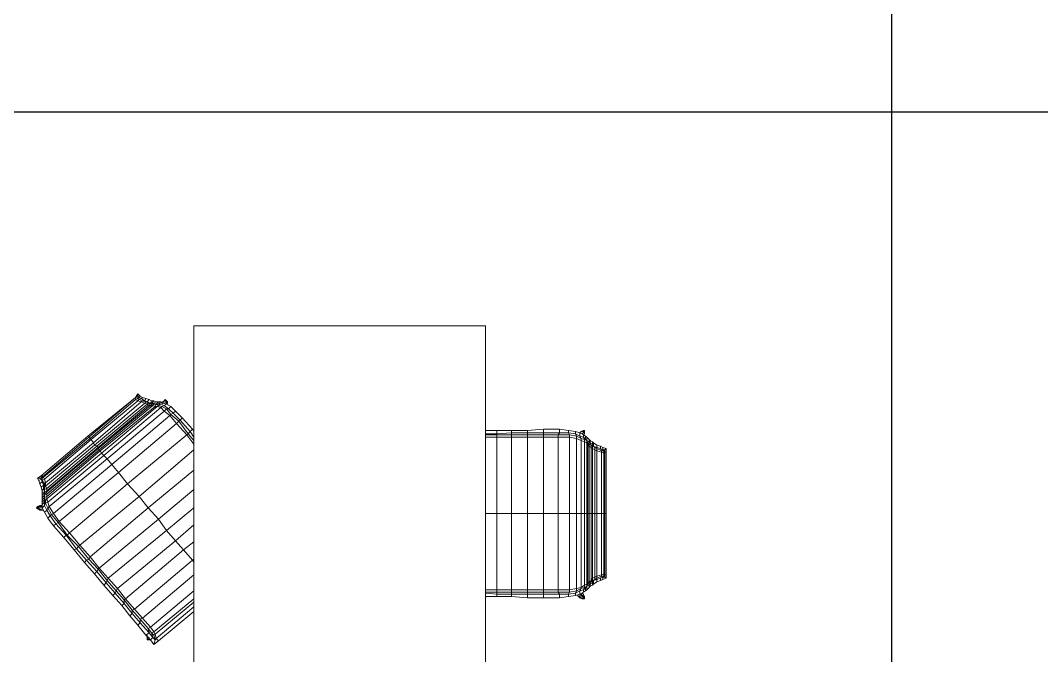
# Model space of a CAD drawing. Header units: millimetres. Extents: x -97637 to -42340, y -629302 to -310830.
# Drawn here: x -48592.4 to -48348, y -313860.5 to -313708.5 of the extents above; entities that cross this region are included whole.
import ezdxf

# ---------------------------------------------------------------- set-up
doc = ezdxf.new("R2010")
doc.units = ezdxf.units.MM

msp = doc.modelspace()

# ---------------------------------------------------------------- linework, layer by layer
at = {"color": 1}
for p, q in [((-48383.943, -312593.748), (-48383.943, -314171.293)), ((-48721.4, -313730.367), (-47963.559, -313730.367))]:
    msp.add_line(p, q, dxfattribs=at)
at = {"lineweight": 0}
for points in [[(-48550.885, -313928.899), (-48550.885, -313781.569), (-48481.107, -313781.569), (-48481.107, -313928.899), (-48550.885, -313928.899), (-48550.885, -313928.899)], [(-48481.107, -313781.569), (-48550.885, -313781.569)], [(-48550.885, -313781.569), (-48550.885, -313928.899)], [(-48481.107, -313928.899), (-48481.107, -313781.569)], [(-48575.963, -313808.255), (-48576.235, -313807.983), (-48564.784, -313798.725), (-48575.963, -313808.255), (-48575.963, -313808.255)], [(-48564.784, -313799.269), (-48575.691, -313808.527), (-48575.963, -313808.255)], [(-48564.784, -313798.725), (-48564.24, -313797.909)], [(-48564.784, -313798.725), (-48564.24, -313798.453)], [(-48564.512, -313798.725), (-48564.24, -313798.997), (-48564.784, -313799.269)], [(-48564.784, -313798.997), (-48564.784, -313799.269)], [(-48564.784, -313799.269), (-48564.24, -313799.541)], [(-48564.24, -313798.453), (-48564.24, -313797.909), (-48563.696, -313798.453)], [(-48564.24, -313798.453), (-48563.968, -313798.725)], [(-48564.24, -313798.997), (-48563.968, -313798.725)], [(-48564.24, -313798.997), (-48563.968, -313799.269), (-48564.24, -313799.541), (-48563.424, -313799.813)], [(-48563.968, -313798.725), (-48563.696, -313798.453), (-48563.152, -313798.725)], [(-48563.968, -313798.725), (-48563.424, -313798.997)], [(-48563.968, -313799.269), (-48563.424, -313798.997)], [(-48563.968, -313799.269), (-48563.152, -313799.541), (-48563.424, -313799.813), (-48562.608, -313800.085)], [(-48563.424, -313798.997), (-48563.152, -313798.725), (-48562.336, -313798.997), (-48562.608, -313799.541), (-48563.424, -313798.997), (-48563.424, -313798.997)], [(-48562.336, -313798.997), (-48561.52, -313799.269), (-48562.064, -313799.813), (-48562.608, -313799.541)], [(-48560.967, -313799.541), (-48561.52, -313799.269)], [(-48557.975, -313799.541), (-48557.703, -313799.269), (-48557.703, -313799.541), (-48557.975, -313799.541), (-48557.975, -313799.541)], [(-48557.703, -313799.269), (-48557.431, -313799.541), (-48557.703, -313799.541)], [(-48564.24, -313799.541), (-48575.419, -313808.799), (-48575.691, -313808.527)], [(-48563.424, -313799.813), (-48574.875, -313809.616), (-48575.419, -313808.799)], [(-48562.608, -313800.085), (-48574.603, -313810.16), (-48574.875, -313809.616)], [(-48562.064, -313800.357), (-48574.059, -313810.432), (-48574.603, -313810.16)], [(-48561.792, -313800.629), (-48573.779, -313810.704), (-48574.059, -313810.432)], [(-48573.506, -313811.248), (-48573.779, -313810.976), (-48561.248, -313800.629)], [(-48573.234, -313811.52), (-48573.506, -313811.248), (-48560.695, -313800.629)], [(-48572.962, -313812.072), (-48573.234, -313811.52), (-48560.151, -313800.902)], [(-48572.418, -313812.616), (-48572.962, -313812.072), (-48559.607, -313800.902)], [(-48558.791, -313801.174), (-48557.975, -313801.99), (-48571.602, -313813.433), (-48572.418, -313812.616), (-48558.791, -313801.174), (-48558.791, -313801.174)], [(-48563.152, -313799.541), (-48562.336, -313799.813), (-48562.608, -313800.085), (-48562.064, -313800.357)], [(-48563.152, -313799.541), (-48562.608, -313799.541)], [(-48562.336, -313799.813), (-48561.792, -313800.085), (-48562.064, -313800.357), (-48561.792, -313800.629), (-48561.248, -313800.085)], [(-48562.336, -313799.813), (-48562.064, -313799.813)], [(-48562.064, -313799.813), (-48561.248, -313800.085)], [(-48561.792, -313800.085), (-48561.248, -313800.085)], [(-48561.792, -313800.085), (-48561.248, -313800.085)], [(-48561.792, -313800.629), (-48561.248, -313800.629), (-48560.967, -313800.357)], [(-48561.248, -313800.085), (-48560.967, -313799.541), (-48560.423, -313799.541)], [(-48561.248, -313800.085), (-48560.967, -313800.085)], [(-48560.967, -313800.085), (-48561.248, -313800.085), (-48560.967, -313800.357)], [(-48561.248, -313800.629), (-48560.695, -313800.629), (-48560.423, -313800.357)], [(-48560.967, -313800.085), (-48560.423, -313799.541), (-48559.879, -313799.813)], [(-48560.967, -313800.085), (-48560.423, -313800.085)], [(-48560.423, -313800.085), (-48560.967, -313800.357), (-48560.423, -313800.357)], [(-48560.695, -313800.629), (-48560.151, -313800.902)], [(-48560.423, -313800.085), (-48559.879, -313799.813), (-48559.335, -313799.813)], [(-48560.423, -313800.085), (-48559.879, -313800.357)], [(-48559.879, -313800.357), (-48560.423, -313800.357), (-48559.879, -313800.357), (-48559.879, -313800.357)], [(-48560.151, -313800.902), (-48559.879, -313800.357), (-48559.335, -313800.629)], [(-48560.151, -313800.902), (-48559.607, -313800.902)], [(-48559.879, -313800.357), (-48559.335, -313799.813), (-48558.791, -313799.813)], [(-48559.879, -313800.357), (-48559.335, -313800.357)], [(-48559.335, -313800.357), (-48559.879, -313800.357)], [(-48559.607, -313800.902), (-48559.335, -313800.629), (-48558.519, -313800.902)], [(-48559.607, -313800.902), (-48558.791, -313801.174)], [(-48559.335, -313800.357), (-48558.791, -313799.813), (-48558.247, -313800.085)], [(-48559.335, -313800.357), (-48558.791, -313800.357)], [(-48559.335, -313800.629), (-48558.791, -313800.357)], [(-48558.791, -313800.357), (-48558.247, -313800.085), (-48557.431, -313800.357)], [(-48558.791, -313800.357), (-48557.975, -313800.629)], [(-48558.791, -313801.174), (-48558.519, -313800.902), (-48557.431, -313801.446), (-48557.975, -313801.99)], [(-48558.519, -313800.902), (-48557.975, -313800.629)], [(-48558.247, -313799.813), (-48557.975, -313799.541), (-48558.247, -313800.085), (-48558.247, -313799.813), (-48558.247, -313799.813)], [(-48558.247, -313800.085), (-48557.975, -313799.541)], [(-48557.975, -313800.629), (-48557.431, -313800.357), (-48556.334, -313800.902), (-48556.886, -313801.446), (-48557.975, -313800.629), (-48557.975, -313800.629)], [(-48557.703, -313800.085), (-48557.703, -313799.541)], [(-48557.158, -313799.813), (-48557.158, -313800.085), (-48557.431, -313799.541)], [(-48557.431, -313800.357), (-48557.431, -313799.541)], [(-48557.158, -313799.813), (-48557.431, -313799.541)], [(-48557.431, -313800.357), (-48557.158, -313800.085)], [(-48557.431, -313801.446), (-48556.334, -313802.806), (-48556.606, -313803.078)], [(-48557.431, -313801.446), (-48556.886, -313801.446)], [(-48556.334, -313800.902), (-48555.246, -313801.99), (-48555.79, -313802.534), (-48556.886, -313801.446)], [(-48557.975, -313801.99), (-48556.606, -313803.078), (-48570.514, -313814.793), (-48571.602, -313813.433)], [(-48556.606, -313803.078), (-48554.974, -313804.991)], [(-48556.334, -313802.806), (-48555.79, -313802.534)], [(-48556.334, -313802.806), (-48554.43, -313804.446), (-48554.974, -313804.991), (-48552.517, -313807.711)], [(-48555.246, -313801.99), (-48553.614, -313803.63), (-48554.158, -313804.174), (-48555.79, -313802.534)], [(-48554.43, -313804.446), (-48554.158, -313804.174)], [(-48553.614, -313803.63), (-48551.157, -313806.351), (-48551.701, -313806.895), (-48554.158, -313804.174)], [(-48554.974, -313804.991), (-48568.873, -313816.697), (-48570.514, -313814.793)], [(-48554.43, -313804.446), (-48552.245, -313807.439), (-48552.517, -313807.711), (-48550.885, -313809.888)], [(-48550.885, -313806.895), (-48551.157, -313806.351)], [(-48481.107, -313806.623), (-48478.378, -313806.623), (-48478.378, -313807.439), (-48481.107, -313807.439)], [(-48478.378, -313806.623), (-48474.833, -313806.623), (-48474.833, -313807.167), (-48478.378, -313807.439)], [(-48474.833, -313806.623), (-48471.024, -313806.623), (-48471.024, -313807.167), (-48474.833, -313807.167)], [(-48471.024, -313806.623), (-48467.207, -313806.351), (-48467.207, -313807.167), (-48471.024, -313807.167)], [(-48467.207, -313806.351), (-48463.39, -313806.351), (-48463.39, -313807.167), (-48467.207, -313807.167)], [(-48463.39, -313806.351), (-48461.206, -313806.623), (-48461.206, -313807.167), (-48463.39, -313807.167)], [(-48461.206, -313806.623), (-48459.573, -313806.895), (-48459.573, -313807.439), (-48461.206, -313807.167)], [(-48458.213, -313806.895), (-48457.661, -313806.623)], [(-48457.933, -313806.895), (-48457.661, -313806.623), (-48457.389, -313806.623)], [(-48457.389, -313806.623), (-48457.389, -313806.895)], [(-48457.389, -313807.167), (-48457.389, -313806.623)], [(-48587.142, -313817.785), (-48587.414, -313817.513), (-48576.235, -313807.983)], [(-48587.142, -313817.785), (-48575.963, -313808.255)], [(-48587.142, -313817.513), (-48586.862, -313817.785), (-48575.691, -313808.527)], [(-48586.862, -313817.785), (-48586.59, -313818.329), (-48575.419, -313808.799)], [(-48552.517, -313807.711), (-48566.697, -313819.418), (-48568.873, -313816.697)], [(-48552.245, -313807.439), (-48551.701, -313806.895)], [(-48550.885, -313809.071), (-48552.245, -313807.439)], [(-48551.701, -313806.895), (-48550.885, -313808.255)], [(-48478.378, -313807.439), (-48478.378, -313807.711), (-48481.107, -313807.711)], [(-48481.107, -313808.255), (-48478.378, -313808.255)], [(-48474.833, -313807.167), (-48474.833, -313807.711), (-48478.378, -313807.711)], [(-48474.833, -313808.255), (-48478.378, -313808.255), (-48478.378, -313807.711)], [(-48474.833, -313826.499), (-48478.378, -313826.499), (-48478.378, -313808.255)], [(-48471.024, -313807.167), (-48471.024, -313807.711), (-48474.833, -313807.711)], [(-48471.024, -313808.255), (-48474.833, -313808.255), (-48474.833, -313807.711)], [(-48474.833, -313826.499), (-48474.833, -313808.255)], [(-48467.207, -313807.167), (-48467.207, -313807.711), (-48471.024, -313807.711)], [(-48467.207, -313808.255), (-48471.024, -313808.255), (-48471.024, -313807.711)], [(-48467.207, -313826.499), (-48471.024, -313826.499), (-48471.024, -313808.255)], [(-48463.39, -313807.167), (-48463.662, -313807.711), (-48467.207, -313807.711)], [(-48463.662, -313807.711), (-48463.662, -313808.255), (-48467.207, -313808.255), (-48467.207, -313807.711)], [(-48467.207, -313826.499), (-48463.662, -313826.499), (-48463.662, -313808.255)], [(-48467.207, -313826.499), (-48467.207, -313808.255)], [(-48461.206, -313807.167), (-48460.934, -313807.711), (-48463.662, -313807.711)], [(-48460.934, -313807.711), (-48460.934, -313808.255), (-48463.662, -313808.255)], [(-48463.662, -313826.499), (-48460.934, -313826.499), (-48460.934, -313808.255)], [(-48459.573, -313807.439), (-48459.301, -313807.983), (-48460.934, -313807.711)], [(-48459.301, -313807.983), (-48459.301, -313808.527), (-48460.934, -313808.255)], [(-48459.301, -313808.527), (-48459.301, -313826.499), (-48460.934, -313826.499)], [(-48459.573, -313806.895), (-48458.485, -313807.167), (-48458.485, -313807.983), (-48459.573, -313807.439)], [(-48458.485, -313807.983), (-48458.213, -313808.527), (-48459.301, -313807.983)], [(-48458.213, -313808.527), (-48458.213, -313809.071), (-48459.301, -313808.527)], [(-48458.213, -313809.071), (-48458.213, -313826.499), (-48459.301, -313826.499)], [(-48457.933, -313806.895), (-48458.485, -313807.167)], [(-48458.213, -313806.895), (-48458.485, -313807.167)], [(-48458.485, -313807.167), (-48457.661, -313807.711), (-48457.661, -313808.255), (-48458.485, -313807.983)], [(-48458.213, -313806.895), (-48457.933, -313806.895)], [(-48457.661, -313808.255), (-48457.389, -313808.799), (-48458.213, -313808.527)], [(-48457.389, -313808.799), (-48457.389, -313809.343), (-48458.213, -313809.071)], [(-48457.933, -313806.895), (-48457.389, -313806.895)], [(-48457.933, -313807.439), (-48457.389, -313806.895)], [(-48457.389, -313807.167), (-48457.389, -313807.439), (-48457.661, -313807.711), (-48457.389, -313807.167), (-48457.389, -313807.167)], [(-48457.389, -313807.167), (-48457.661, -313807.711)], [(-48457.661, -313807.711), (-48457.117, -313807.983), (-48457.117, -313808.799), (-48457.661, -313808.255)], [(-48457.389, -313807.167), (-48457.389, -313806.895)], [(-48457.117, -313808.799), (-48456.845, -313809.071), (-48457.389, -313808.799)], [(-48456.845, -313809.071), (-48456.845, -313809.616), (-48457.389, -313809.343)], [(-48457.117, -313807.983), (-48456.845, -313808.255), (-48456.845, -313809.071), (-48457.117, -313808.799)], [(-48456.845, -313808.255), (-48456.3, -313808.799), (-48456.3, -313809.343)], [(-48456.845, -313809.071), (-48456.3, -313809.343)], [(-48456.573, -313809.616), (-48456.845, -313809.071), (-48456.573, -313809.616), (-48456.573, -313809.616)], [(-48456.3, -313808.799), (-48456.028, -313809.071), (-48456.028, -313809.616), (-48456.3, -313809.343)], [(-48456.028, -313809.071), (-48455.484, -313809.343), (-48455.484, -313809.888), (-48456.028, -313809.616)], [(-48586.59, -313818.329), (-48586.318, -313819.146), (-48574.875, -313809.616)], [(-48586.318, -313819.146), (-48586.318, -313819.97), (-48574.603, -313810.16)], [(-48574.059, -313810.432), (-48586.046, -313820.514), (-48586.046, -313821.058), (-48573.779, -313810.704)], [(-48586.046, -313821.058), (-48586.046, -313821.33), (-48573.779, -313810.976)], [(-48586.046, -313821.33), (-48586.046, -313821.874), (-48573.506, -313811.248)], [(-48573.234, -313811.52), (-48586.046, -313822.419), (-48586.046, -313822.963)], [(-48573.779, -313810.704), (-48573.779, -313810.976)], [(-48550.885, -313811.248), (-48563.968, -313822.419), (-48566.697, -313819.418)], [(-48457.389, -313809.343), (-48457.389, -313826.499), (-48458.213, -313826.499)], [(-48456.845, -313809.616), (-48456.845, -313826.499), (-48457.389, -313826.499)], [(-48456.573, -313809.616), (-48456.573, -313809.888), (-48456.845, -313809.616)], [(-48456.573, -313809.888), (-48456.573, -313826.499), (-48456.845, -313826.499)], [(-48456.573, -313809.616), (-48456.3, -313809.888)], [(-48456.3, -313809.888), (-48456.3, -313810.432), (-48456.573, -313809.888)], [(-48456.573, -313826.499), (-48456.3, -313826.499), (-48456.3, -313810.432)], [(-48456.3, -313809.888), (-48456.3, -313809.343)], [(-48456.028, -313809.616), (-48455.756, -313810.16), (-48456.3, -313809.888)], [(-48456.3, -313810.432), (-48455.756, -313810.704)], [(-48456.3, -313826.499), (-48455.756, -313826.499), (-48455.756, -313810.704)], [(-48455.484, -313809.888), (-48455.484, -313810.432), (-48455.756, -313810.16)], [(-48455.484, -313810.976), (-48455.756, -313810.704), (-48455.756, -313810.16)], [(-48455.756, -313826.499), (-48455.484, -313826.499), (-48455.484, -313810.976)], [(-48455.484, -313809.343), (-48455.212, -313809.616), (-48455.212, -313810.432), (-48455.484, -313809.888)], [(-48454.94, -313811.248), (-48455.484, -313810.976), (-48455.484, -313810.432)], [(-48455.212, -313810.432), (-48454.94, -313810.704), (-48455.484, -313810.432)], [(-48455.484, -313826.499), (-48454.94, -313826.499), (-48454.94, -313811.248)], [(-48455.212, -313809.616), (-48454.396, -313810.16), (-48454.396, -313810.704), (-48455.212, -313810.432)], [(-48454.396, -313810.976), (-48454.396, -313811.52), (-48454.94, -313811.248), (-48454.94, -313810.704)], [(-48454.396, -313810.704), (-48454.396, -313810.976), (-48454.94, -313810.704)], [(-48454.94, -313826.499), (-48454.396, -313826.499), (-48454.396, -313811.52)], [(-48454.396, -313810.16), (-48453.572, -313810.432), (-48453.572, -313810.976), (-48454.396, -313810.704)], [(-48453.572, -313810.976), (-48453.3, -313811.52), (-48454.396, -313810.976)], [(-48454.396, -313811.52), (-48453.3, -313811.8)], [(-48453.572, -313810.432), (-48453.028, -313810.704), (-48453.028, -313811.248), (-48453.572, -313810.976)], [(-48453.028, -313811.248), (-48452.756, -313811.52), (-48453.3, -313811.52)], [(-48452.756, -313811.52), (-48452.756, -313812.072), (-48453.3, -313811.8), (-48453.3, -313811.52)], [(-48453.028, -313810.704), (-48452.211, -313810.976), (-48452.483, -313811.248), (-48453.028, -313811.248)], [(-48452.756, -313811.52), (-48452.483, -313811.8)], [(-48452.211, -313810.976), (-48452.211, -313811.8), (-48452.483, -313811.8), (-48452.483, -313811.248)], [(-48572.962, -313812.072), (-48586.046, -313822.963), (-48585.774, -313823.779)], [(-48572.418, -313812.616), (-48585.774, -313823.779), (-48585.502, -313824.867)], [(-48571.602, -313813.433), (-48585.502, -313824.867), (-48584.413, -313826.499)], [(-48454.396, -313826.499), (-48453.3, -313826.499), (-48453.3, -313811.8)], [(-48452.483, -313826.499), (-48452.756, -313826.499), (-48452.756, -313812.072)], [(-48452.756, -313812.072), (-48452.483, -313812.072)], [(-48452.211, -313811.8), (-48452.211, -313826.499), (-48452.483, -313826.499), (-48452.483, -313811.8)], [(-48583.053, -313828.412), (-48584.413, -313826.499), (-48570.514, -313814.793)], [(-48550.885, -313816.153), (-48561.792, -313825.139), (-48563.968, -313822.419)], [(-48587.686, -313818.057), (-48588.23, -313818.057), (-48587.414, -313817.513)], [(-48587.414, -313818.329), (-48587.958, -313818.602), (-48588.23, -313818.057)], [(-48587.142, -313818.874), (-48587.686, -313819.418), (-48587.958, -313818.602)], [(-48587.686, -313818.057), (-48587.142, -313817.785)], [(-48587.414, -313818.329), (-48587.686, -313818.057)], [(-48586.862, -313817.785), (-48587.142, -313818.057), (-48587.414, -313817.785)], [(-48587.414, -313818.329), (-48587.142, -313818.057)], [(-48587.142, -313818.874), (-48587.414, -313818.329)], [(-48586.59, -313818.329), (-48587.142, -313818.602), (-48587.142, -313818.057)], [(-48586.318, -313819.146), (-48586.59, -313819.418), (-48587.142, -313818.602)], [(-48587.142, -313818.874), (-48587.142, -313818.602)], [(-48568.873, -313816.697), (-48583.053, -313828.412), (-48580.596, -313831.133), (-48566.697, -313819.418)], [(-48586.862, -313819.69), (-48587.414, -313820.242), (-48587.686, -313819.418)], [(-48586.862, -313820.514), (-48587.142, -313821.058), (-48587.414, -313820.242)], [(-48586.862, -313819.69), (-48587.142, -313818.874)], [(-48586.59, -313821.33), (-48587.142, -313821.602), (-48587.142, -313821.058)], [(-48586.862, -313819.69), (-48586.59, -313819.418)], [(-48586.862, -313820.514), (-48586.862, -313819.69)], [(-48586.862, -313820.514), (-48586.59, -313820.242)], [(-48586.59, -313821.33), (-48586.862, -313820.514)], [(-48586.318, -313819.97), (-48586.59, -313820.242), (-48586.59, -313819.418)], [(-48586.046, -313820.514), (-48586.59, -313820.786), (-48586.59, -313820.242)], [(-48586.046, -313821.058), (-48586.59, -313821.33), (-48586.59, -313820.786)], [(-48586.59, -313821.33), (-48586.59, -313820.786)], [(-48586.318, -313819.97), (-48586.046, -313820.514)], [(-48550.885, -313820.786), (-48559.335, -313827.86), (-48561.792, -313825.139)], [(-48586.59, -313821.602), (-48587.142, -313822.146), (-48587.142, -313821.602)], [(-48586.59, -313822.146), (-48587.142, -313822.691), (-48587.142, -313822.146)], [(-48586.59, -313822.691), (-48587.142, -313823.235), (-48587.142, -313822.691)], [(-48586.59, -313823.235), (-48587.142, -313823.779), (-48587.142, -313823.235)], [(-48586.046, -313821.33), (-48586.59, -313821.874), (-48586.59, -313821.33)], [(-48586.59, -313821.602), (-48586.59, -313821.33)], [(-48586.59, -313821.602), (-48586.59, -313821.33)], [(-48586.59, -313822.146), (-48586.59, -313821.602)], [(-48586.046, -313821.874), (-48586.59, -313822.146), (-48586.59, -313821.874)], [(-48586.59, -313822.146), (-48586.59, -313821.874)], [(-48586.59, -313822.146), (-48586.59, -313822.691)], [(-48586.59, -313822.691), (-48586.59, -313822.146)], [(-48586.59, -313822.691), (-48586.59, -313822.146)], [(-48586.318, -313823.507), (-48586.59, -313822.691), (-48586.046, -313822.419)], [(-48586.59, -313823.235), (-48586.59, -313822.691)], [(-48586.59, -313823.235), (-48586.59, -313822.691)], [(-48586.59, -313823.779), (-48586.59, -313823.235)], [(-48586.59, -313823.779), (-48586.318, -313823.507)], [(-48586.318, -313824.051), (-48586.318, -313823.507), (-48586.046, -313822.963)], [(-48586.046, -313821.874), (-48586.046, -313822.419)], [(-48580.596, -313831.133), (-48578.14, -313834.125), (-48563.968, -313822.419)], [(-48587.958, -313824.867), (-48588.23, -313825.139), (-48588.502, -313825.139), (-48588.23, -313824.867)], [(-48587.686, -313825.683), (-48588.23, -313825.411), (-48588.502, -313825.139)], [(-48587.686, -313824.595), (-48587.414, -313824.595), (-48587.958, -313824.867), (-48588.23, -313824.867), (-48587.686, -313824.595), (-48587.686, -313824.595)], [(-48588.23, -313825.139), (-48587.958, -313825.411), (-48588.23, -313825.411)], [(-48588.23, -313825.139), (-48587.142, -313825.139)], [(-48587.958, -313824.867), (-48587.142, -313824.867)], [(-48587.958, -313825.411), (-48587.686, -313825.683)], [(-48587.958, -313825.411), (-48586.862, -313825.683)], [(-48587.686, -313825.683), (-48586.862, -313825.683)], [(-48587.142, -313824.867), (-48587.414, -313824.595)], [(-48586.59, -313823.779), (-48587.142, -313824.323), (-48587.142, -313823.779)], [(-48586.59, -313824.595), (-48587.142, -313825.139), (-48587.142, -313824.323)], [(-48586.046, -313825.683), (-48586.59, -313826.227), (-48587.142, -313825.139)], [(-48586.59, -313824.595), (-48586.59, -313823.779)], [(-48586.59, -313824.595), (-48586.318, -313824.051)], [(-48586.046, -313825.683), (-48586.59, -313824.595)], [(-48585.774, -313825.139), (-48586.318, -313824.051), (-48585.774, -313823.779)], [(-48586.046, -313825.683), (-48585.774, -313825.139)], [(-48585.23, -313827.043), (-48586.046, -313825.683)], [(-48584.413, -313826.499), (-48584.957, -313826.771), (-48585.774, -313825.139), (-48585.502, -313824.867)], [(-48578.14, -313834.125), (-48575.691, -313836.854), (-48561.792, -313825.139)], [(-48550.885, -313829.228), (-48555.246, -313833.037), (-48557.431, -313830.588), (-48550.885, -313825.139)], [(-48585.23, -313827.043), (-48585.774, -313827.588), (-48586.59, -313826.227)], [(-48583.869, -313828.956), (-48584.413, -313829.5), (-48585.774, -313827.588)], [(-48585.23, -313827.043), (-48584.957, -313826.771)], [(-48583.869, -313828.956), (-48585.23, -313827.043)], [(-48583.053, -313828.412), (-48583.325, -313828.684), (-48584.957, -313826.771)], [(-48575.691, -313836.854), (-48573.506, -313839.574), (-48559.335, -313827.86)], [(-48559.335, -313827.86), (-48557.431, -313830.588)], [(-48481.107, -313826.499), (-48478.378, -313826.499)], [(-48474.833, -313826.499), (-48474.833, -313844.744), (-48478.378, -313844.744), (-48478.378, -313826.499)], [(-48471.024, -313826.499), (-48471.024, -313844.744), (-48474.833, -313844.744)], [(-48474.833, -313826.499), (-48471.024, -313826.499)], [(-48467.207, -313826.499), (-48467.207, -313844.744), (-48471.024, -313844.744)], [(-48463.662, -313826.499), (-48463.662, -313844.744), (-48467.207, -313844.744)], [(-48460.934, -313826.499), (-48460.934, -313844.744), (-48463.662, -313844.744)], [(-48459.301, -313826.499), (-48459.301, -313844.471), (-48460.934, -313844.744)], [(-48458.213, -313826.499), (-48458.213, -313844.199), (-48459.301, -313844.471)], [(-48457.389, -313826.499), (-48457.389, -313843.655), (-48458.213, -313844.199)], [(-48456.845, -313826.499), (-48456.845, -313843.383), (-48457.389, -313843.655)], [(-48456.3, -313826.499), (-48456.3, -313842.839), (-48456.573, -313843.111), (-48456.573, -313826.499)], [(-48455.484, -313842.023), (-48455.756, -313842.567), (-48455.756, -313826.499)], [(-48454.94, -313841.751), (-48455.484, -313842.023), (-48455.484, -313826.499)], [(-48454.396, -313826.499), (-48454.396, -313841.479), (-48454.94, -313841.751), (-48454.94, -313826.499)], [(-48452.756, -313826.499), (-48452.756, -313840.935), (-48453.3, -313841.207), (-48453.3, -313826.499)], [(-48453.3, -313826.499), (-48452.756, -313826.499)], [(-48452.211, -313826.499), (-48452.211, -313841.207), (-48452.483, -313841.207), (-48452.483, -313826.499)], [(-48581.413, -313831.677), (-48581.957, -313832.221), (-48584.413, -313829.5)], [(-48583.869, -313828.956), (-48583.325, -313828.684)], [(-48581.413, -313831.677), (-48583.869, -313828.956)], [(-48581.413, -313831.677), (-48581.14, -313831.677), (-48583.325, -313828.684)], [(-48573.506, -313839.574), (-48571.33, -313842.023), (-48557.431, -313830.588)], [(-48578.964, -313834.941), (-48579.508, -313835.213), (-48581.957, -313832.221)], [(-48578.964, -313834.941), (-48581.413, -313831.677)], [(-48581.14, -313831.677), (-48580.596, -313831.133)], [(-48578.14, -313834.125), (-48578.42, -313834.397), (-48581.14, -313831.677)], [(-48571.33, -313842.023), (-48569.145, -313844.471), (-48555.246, -313833.037)], [(-48555.246, -313833.037), (-48553.341, -313835.213)], [(-48551.157, -313837.67), (-48553.341, -313835.213), (-48550.885, -313833.309)], [(-48576.507, -313837.67), (-48577.051, -313838.214), (-48579.508, -313835.213)], [(-48578.964, -313834.941), (-48578.42, -313834.397)], [(-48576.507, -313837.67), (-48578.964, -313834.941)], [(-48575.691, -313836.854), (-48575.963, -313837.398), (-48578.42, -313834.397)], [(-48553.341, -313835.213), (-48567.241, -313846.928), (-48569.145, -313844.471)], [(-48574.059, -313840.391), (-48574.603, -313840.935), (-48577.051, -313838.214)], [(-48576.507, -313837.67), (-48575.963, -313837.398)], [(-48574.059, -313840.391), (-48576.507, -313837.67)], [(-48573.506, -313839.574), (-48573.779, -313839.847), (-48575.963, -313837.398)], [(-48551.157, -313837.67), (-48565.056, -313849.377), (-48563.152, -313851.553)], [(-48550.885, -313838.214), (-48551.157, -313837.67), (-48550.885, -313837.398)], [(-48574.059, -313840.391), (-48573.779, -313839.847)], [(-48571.874, -313843.111), (-48574.059, -313840.391)], [(-48571.33, -313842.023), (-48571.602, -313842.567), (-48573.779, -313839.847)], [(-48571.874, -313843.111), (-48572.418, -313843.655), (-48574.603, -313840.935)], [(-48571.874, -313843.111), (-48571.602, -313842.567)], [(-48569.689, -313845.568), (-48571.874, -313843.111)], [(-48569.145, -313844.471), (-48569.417, -313845.024), (-48571.602, -313842.567)], [(-48550.885, -313841.207), (-48563.152, -313851.553)], [(-48456.573, -313843.111), (-48456.573, -313843.383), (-48456.845, -313843.927)], [(-48456.845, -313843.383), (-48456.573, -313843.111)], [(-48456.573, -313843.383), (-48456.3, -313843.111), (-48456.3, -313842.839)], [(-48456.3, -313842.839), (-48455.756, -313842.567)], [(-48456.3, -313843.111), (-48455.756, -313842.839)], [(-48456.028, -313843.383), (-48456.3, -313843.655), (-48456.3, -313843.111)], [(-48455.484, -313843.111), (-48456.028, -313843.383), (-48455.756, -313842.839)], [(-48455.484, -313842.567), (-48455.756, -313842.839), (-48455.756, -313842.567)], [(-48454.94, -313842.295), (-48455.484, -313842.567), (-48455.484, -313842.023)], [(-48455.212, -313842.567), (-48455.484, -313843.111), (-48455.484, -313842.567)], [(-48455.212, -313843.383), (-48455.484, -313843.655), (-48455.484, -313843.111)], [(-48454.396, -313842.295), (-48455.212, -313842.567), (-48454.94, -313842.295)], [(-48454.396, -313842.839), (-48455.212, -313843.383), (-48455.212, -313842.567)], [(-48454.396, -313842.023), (-48454.94, -313842.295), (-48454.94, -313841.751)], [(-48454.396, -313841.479), (-48453.3, -313841.207)], [(-48454.396, -313842.023), (-48453.3, -313841.479)], [(-48454.396, -313842.023), (-48454.396, -313841.479)], [(-48453.572, -313842.023), (-48454.396, -313842.295)], [(-48454.396, -313842.295), (-48454.396, -313842.023)], [(-48454.396, -313842.839), (-48454.396, -313842.295)], [(-48454.396, -313842.839), (-48453.572, -313842.567)], [(-48453.028, -313841.751), (-48453.572, -313842.023), (-48453.3, -313841.479)], [(-48453.028, -313842.295), (-48453.572, -313842.567), (-48453.572, -313842.023)], [(-48453.3, -313841.207), (-48453.3, -313841.479), (-48452.756, -313841.479)], [(-48452.483, -313841.751), (-48453.028, -313841.751), (-48452.756, -313841.479)], [(-48452.211, -313842.023), (-48453.028, -313842.295), (-48453.028, -313841.751)], [(-48452.483, -313841.207), (-48452.756, -313841.479), (-48452.756, -313840.935)], [(-48452.756, -313840.935), (-48452.483, -313840.935)], [(-48452.211, -313841.207), (-48452.211, -313842.023), (-48452.483, -313841.751), (-48452.483, -313841.207)], [(-48569.689, -313845.568), (-48570.242, -313846.112), (-48572.418, -313843.655)], [(-48569.689, -313845.568), (-48569.417, -313845.024)], [(-48567.513, -313848.016), (-48569.689, -313845.568)], [(-48569.417, -313845.024), (-48567.513, -313847.2)], [(-48550.885, -313845.024), (-48561.248, -313853.738), (-48563.152, -313851.553)], [(-48481.107, -313844.744), (-48478.378, -313844.744)], [(-48481.107, -313845.296), (-48478.378, -313845.296), (-48478.378, -313844.744)], [(-48481.107, -313845.568), (-48478.378, -313845.84), (-48478.378, -313845.296)], [(-48478.378, -313845.296), (-48474.833, -313845.296), (-48474.833, -313844.744)], [(-48478.378, -313845.84), (-48474.833, -313845.84), (-48474.833, -313845.296)], [(-48474.833, -313845.296), (-48471.024, -313845.296), (-48471.024, -313844.744)], [(-48474.833, -313845.84), (-48471.024, -313845.84), (-48471.024, -313845.296)], [(-48471.024, -313845.296), (-48467.207, -313845.296), (-48467.207, -313844.744)], [(-48471.024, -313845.84), (-48467.207, -313845.84), (-48467.207, -313845.296)], [(-48467.207, -313845.296), (-48463.662, -313845.296), (-48463.662, -313844.744)], [(-48467.207, -313845.84), (-48463.39, -313845.84), (-48463.662, -313845.296)], [(-48463.662, -313845.296), (-48460.934, -313845.296)], [(-48459.573, -313845.568), (-48461.206, -313845.84), (-48460.934, -313845.296)], [(-48460.934, -313844.744), (-48460.934, -313845.296), (-48459.301, -313845.024), (-48459.301, -313844.471)], [(-48459.573, -313845.568), (-48458.485, -313845.024)], [(-48459.573, -313845.568), (-48459.301, -313845.024)], [(-48459.573, -313846.112), (-48459.573, -313845.568)], [(-48459.301, -313845.024), (-48458.213, -313844.471), (-48458.213, -313844.199)], [(-48457.661, -313844.744), (-48458.485, -313845.024), (-48458.213, -313844.471)], [(-48457.661, -313845.296), (-48458.485, -313845.84), (-48458.485, -313845.024)], [(-48458.213, -313844.471), (-48457.389, -313844.199), (-48457.389, -313843.655)], [(-48457.661, -313845.84), (-48457.933, -313845.568)], [(-48457.117, -313844.199), (-48457.661, -313844.744), (-48457.389, -313844.199)], [(-48457.117, -313845.024), (-48457.661, -313845.296), (-48457.661, -313844.744)], [(-48457.389, -313844.199), (-48456.845, -313843.927), (-48456.845, -313843.383)], [(-48457.117, -313844.199), (-48456.845, -313843.927), (-48457.117, -313844.199), (-48457.117, -313844.199)], [(-48456.845, -313844.744), (-48457.117, -313845.024), (-48457.117, -313844.199)], [(-48456.3, -313843.655), (-48456.845, -313843.927), (-48456.573, -313843.383)], [(-48456.3, -313844.199), (-48456.845, -313844.744), (-48456.845, -313843.927)], [(-48456.028, -313843.927), (-48456.3, -313844.199), (-48456.3, -313843.655)], [(-48455.484, -313843.655), (-48456.028, -313843.927), (-48456.028, -313843.383)], [(-48567.513, -313848.016), (-48568.057, -313848.561), (-48570.242, -313846.112)], [(-48565.609, -313849.649), (-48567.513, -313847.2), (-48567.241, -313846.928)], [(-48567.513, -313848.016), (-48567.513, -313847.2)], [(-48565.609, -313850.465), (-48567.513, -313848.016)], [(-48567.241, -313846.928), (-48565.056, -313849.377)], [(-48561.248, -313853.738), (-48560.423, -313854.826), (-48550.885, -313846.928)], [(-48550.885, -313847.744), (-48560.151, -313855.37), (-48560.423, -313854.826)], [(-48481.107, -313846.384), (-48478.378, -313846.384), (-48478.378, -313845.84)], [(-48478.378, -313846.384), (-48474.833, -313846.384), (-48474.833, -313845.84)], [(-48474.833, -313846.384), (-48471.024, -313846.656), (-48471.024, -313845.84)], [(-48471.024, -313846.656), (-48467.207, -313846.656), (-48467.207, -313845.84)], [(-48467.207, -313846.656), (-48463.39, -313846.656), (-48463.39, -313845.84)], [(-48463.39, -313845.84), (-48461.206, -313845.84)], [(-48463.39, -313846.656), (-48461.206, -313846.384)], [(-48459.573, -313846.112), (-48461.206, -313846.384), (-48461.206, -313845.84)], [(-48459.573, -313846.112), (-48458.485, -313845.84)], [(-48457.933, -313846.928), (-48458.485, -313846.656), (-48459.029, -313846.112)], [(-48457.661, -313846.656), (-48457.933, -313846.928), (-48458.757, -313846.112)], [(-48457.661, -313846.384), (-48457.661, -313846.656), (-48458.485, -313845.84)], [(-48458.485, -313846.656), (-48458.213, -313846.656)], [(-48457.661, -313845.84), (-48457.661, -313846.384), (-48458.213, -313845.84)], [(-48458.213, -313846.656), (-48457.933, -313846.928), (-48457.389, -313846.928)], [(-48457.933, -313846.928), (-48457.933, -313846.936)], [(-48457.661, -313846.112), (-48457.661, -313845.84)], [(-48457.661, -313846.112), (-48457.389, -313846.384), (-48457.661, -313846.384)], [(-48457.389, -313846.384), (-48457.389, -313846.928), (-48457.661, -313846.656)], [(-48565.609, -313850.465), (-48566.153, -313851.009), (-48568.057, -313848.561)], [(-48563.696, -313851.825), (-48565.609, -313849.649), (-48565.056, -313849.377)], [(-48565.609, -313850.465), (-48565.609, -313849.649)], [(-48563.696, -313852.641), (-48565.609, -313850.465)], [(-48550.885, -313848.833), (-48559.879, -313856.458), (-48560.151, -313855.37)], [(-48550.885, -313849.921), (-48559.335, -313857.002), (-48559.879, -313856.458)], [(-48563.696, -313852.641), (-48564.24, -313853.194), (-48566.153, -313851.009)], [(-48561.792, -313854.01), (-48563.696, -313851.825), (-48563.152, -313851.553)], [(-48563.696, -313852.641), (-48563.696, -313851.825)], [(-48561.52, -313855.098), (-48563.696, -313852.641)], [(-48561.52, -313855.098), (-48562.336, -313855.642), (-48564.24, -313853.194)], [(-48560.423, -313854.826), (-48560.967, -313855.098), (-48561.792, -313854.01), (-48561.248, -313853.738)], [(-48561.52, -313855.098), (-48561.792, -313854.01)], [(-48560.695, -313856.186), (-48561.52, -313855.098)], [(-48560.151, -313855.37), (-48560.423, -313855.642), (-48560.967, -313855.098)], [(-48560.695, -313856.186), (-48560.967, -313855.098)], [(-48560.695, -313856.186), (-48561.248, -313856.73), (-48562.336, -313855.642)], [(-48562.064, -313855.642), (-48562.064, -313855.914)], [(-48561.792, -313855.914), (-48562.064, -313856.458), (-48562.064, -313855.914)], [(-48562.064, -313855.914), (-48562.064, -313856.186)], [(-48562.064, -313856.458), (-48562.064, -313856.73), (-48562.064, -313856.186)], [(-48562.064, -313856.186), (-48562.064, -313856.73)], [(-48562.064, -313856.458), (-48561.52, -313856.73)], [(-48561.52, -313856.73), (-48562.064, -313856.73)], [(-48562.064, -313856.73), (-48561.52, -313856.73)], [(-48561.52, -313856.73), (-48561.52, -313856.186)], [(-48561.52, -313856.73), (-48561.52, -313856.458)], [(-48561.52, -313856.73), (-48561.248, -313856.73)], [(-48561.52, -313856.73), (-48561.248, -313856.73)], [(-48561.248, -313856.73), (-48560.423, -313857.819)], [(-48560.695, -313856.186), (-48560.151, -313856.73)], [(-48559.879, -313856.458), (-48560.151, -313856.73), (-48560.423, -313855.642)], [(-48559.335, -313857.002), (-48560.423, -313857.819), (-48560.151, -313856.73)]]:
    msp.add_lwpolyline(points, dxfattribs=at)

doc.saveas('drawing.dxf')
